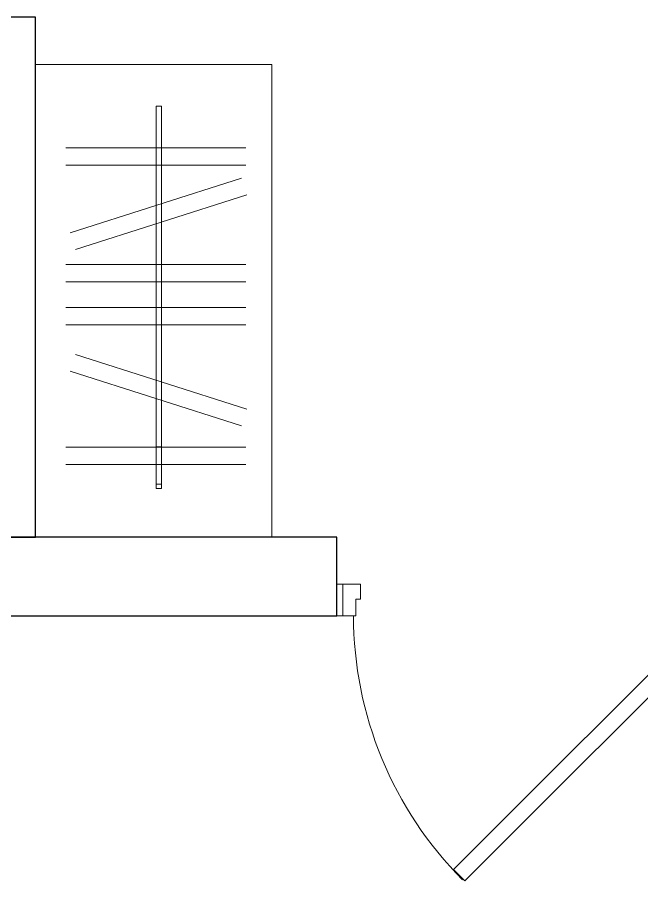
# Model space of a CAD drawing. Header units: millimetres. Extents: x 21366 to 66050, y 8191 to 52826.
# Drawn here: x 36060 to 37644, y 31153 to 33346 of the extents above; entities that cross this region are included whole.
import ezdxf

# ---------------------------------------------------------------- set-up
doc = ezdxf.new("R2010")
doc.units = ezdxf.units.MM
for name, color, linetype, lineweight in [('АР - Двери', 126, 'Continuous', 9), ('АР - Монолит', 56, 'Continuous', 30), ('АР - Перегородки 80', 32, 'Continuous', 30)]:
    doc.layers.add(name, color=color, linetype=linetype, lineweight=lineweight)
doc.layers.add('АР - мебель', color=7, linetype='Continuous', lineweight=9, true_color=0x787878)

# ---------------------------------------------------------------- blocks, each defined once
blk = doc.blocks.new('*U76')
at = {"ltscale": 100}
for p, q in [((-1035, -37.5), (-1035, 42.5)), ((-1035, 42.5), (-990, 42.5)), ((-990, 42.5), (-990, 4.5)), ((-15, 42.5), (-60, 42.5)), ((-60, 42.5), (-60, 4.5)), ((-15, -37.5), (-15, 42.5)), ((-990, 4.5), (-1002, 4.5)), ((-1002, 4.5), (-1002, -37.5)), ((-60, 4.5), (-48, 4.5)), ((-48, 4.5), (-48, -35.5)), ((-1002, -37.5), (-1035, -37.5)), ((-46, -37.5), (-15, -37.5))]:
    blk.add_line(p, q, dxfattribs=at)
for points in [[(-1035, 42.5), (-1050, 42.5), (-1050, -37.5), (-1035, -37.5)], [(-15, 42.5), (0, 42.5), (0, -37.5), (-15, -37.5)], [(-54.4, -38.9), (-82.7, -10.6), (-754, -682), (-725.8, -710.3)]]:
    blk.add_lwpolyline(points, close=True, dxfattribs=at)
blk.add_circle((-48, -37.5), 2, dxfattribs=at)
blk.add_arc((-57.9, -37.5), 950, 180, 224.865, dxfattribs=at)
blk = doc.blocks.new('Ш03 600х1200')
for p, q in [((0, 600), (-1200, 600)), ((-1200, 0), (-1200, 600)), ((0, 0), (0, 600)), ((-988.5, 66), (-988.5, 522.9)), ((-944.2, 66), (-944.2, 522.9)), ((-911.1, 76.8), (-772.2, 512)), ((-692.1, 66), (-692.1, 522.9)), ((-647.8, 66), (-647.8, 522.9)), ((-583, 66), (-583, 522.9)), ((-538.7, 66), (-538.7, 522.9)), ((-282.2, 76.8), (-421.1, 512)), ((-228.6, 66), (-228.6, 522.9)), ((-184.3, 66), (-184.3, 522.9)), ((-868.9, 63.3), (-730, 498.6)), ((-324.4, 63.3), (-463.3, 498.6)), ((-123, 293.3), (-1094.4, 293.3)), ((-1094.4, 293.3), (-1094.4, 280.4)), ((-134.5, 293.3), (-228.9, 293.3)), ((-228.9, 293.3), (-228.9, 280.4)), ((-134.5, 280.4), (-134.5, 293.3)), ((-123, 280.4), (-123, 293.3)), ((-1094.4, 280.4), (-123, 280.4)), ((-228.9, 280.4), (-134.5, 280.4)), ((0, 0), (-1200, 0))]:
    blk.add_line(p, q)
blk = doc.blocks.new('Квартира 2К 10200 тип 3')
at = {"layer": 'АР - Монолит'}
blk.add_lwpolyline([(-4905, 200), (-10195, 200), (-10195, 0), (-4905, 0)], close=True, dxfattribs=at)
at = {"layer": 'АР - Перегородки 80', "elevation": 0}
blk.add_lwpolyline([(-5670, 1520), (-5750, 1520), (-5750, 200), (-5670, 200)], close=True, dxfattribs=at)
at = {"layer": 'АР - Двери'}
blk.add_blockref('*U76', (-3855, 37.5, 0), dxfattribs=at)
at = {"layer": 'АР - мебель', "xscale": -1, "rotation": 90}
blk.add_blockref('Ш03 600х1200', (-5070, 200, 0), dxfattribs=at)
blk = doc.blocks.new('H_Section_3')
at = {"rotation": 56.96711930257281}
blk.add_blockref('Квартира 2К 10200 тип 3', (-3073.4, -16430.5, 0), dxfattribs=at)

msp = doc.modelspace()

# ---------------------------------------------------------------- block references
at = {"rotation": 303.0328806974269}
msp.add_blockref('H_Section_3', (57225.5, 38206.1, 0), dxfattribs=at)

doc.saveas('drawing.dxf')
